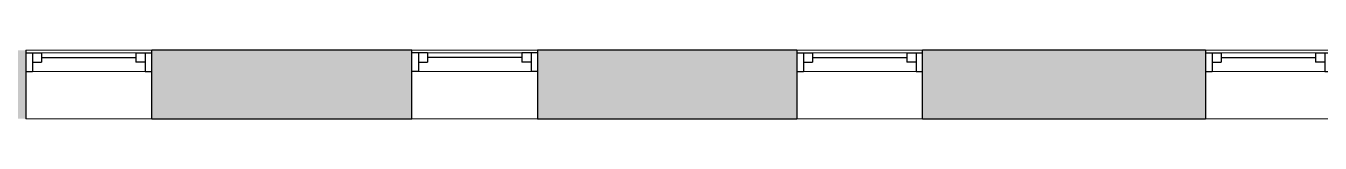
# Model space of a CAD drawing. Header units: inches. Extents: x -529 to 1015, y -2066 to -1239.
# Drawn here: x -45.9 to 201.1, y -1697.7 to -1684.7 of the extents above; entities that cross this region are included whole.
import ezdxf

# ---------------------------------------------------------------- set-up
doc = ezdxf.new("R2010")
doc.units = ezdxf.units.IN
doc.header["$MEASUREMENT"] = 0
for name, color, linetype, lineweight in [('A-GLAZ', 151, 'Continuous', 18), ('A-WALL', 113, 'Continuous', 18), ('A-WALL-PATT', 111, 'Continuous', 18)]:
    doc.layers.add(name, color=color, linetype=linetype, lineweight=lineweight)

# ---------------------------------------------------------------- blocks, each defined once
blk = doc.blocks.new('Window-Double-Hung - 24_ x 44_-5077948-FIRST FLOOR - DEMOLITION')
at = {"layer": 'A-GLAZ', "color": 8, "lineweight": 30}
for p, q in [((-12, 6.5), (-12, -6.5)), ((-12, 6), (-9, 6)), ((-10.75, 6), (-10.75, 2.5)), ((-9, 6), (-9, 4.25)), ((-9, 5.125), (9, 5.125)), ((9, 6), (12, 6)), ((9, 6), (9, 4.25)), ((10.75, 6), (10.75, 2.5)), ((12, -6.5), (12, 6.5)), ((-12, 2.5), (-10.75, 2.5)), ((-10.75, 4.25), (-9, 4.25)), ((10.75, 4.25), (9, 4.25)), ((10.75, 2.5), (12, 2.5))]:
    blk.add_line(p, q, dxfattribs=at)
at = {"layer": 'A-GLAZ'}
for p, q in [((12, 6.5), (-12, 6.5)), ((-12, -6.5), (12, -6.5))]:
    blk.add_line(p, q, dxfattribs=at)
at = {"layer": 'A-GLAZ', "lineweight": 9}
for p, q in [((-9, 6), (9, 6)), ((-10.75, 2.5), (10.75, 2.5))]:
    blk.add_line(p, q, dxfattribs=at)
blk = doc.blocks.new('Window-Double-Hung - 24_ x 44_-5956437-FIRST FLOOR - DEMOLITION')
at = {"layer": 'A-GLAZ', "color": 8, "lineweight": 30}
for p, q in [((-12, 6.5), (-12, -6.5)), ((-12, 6), (-9, 6)), ((-10.75, 6), (-10.75, 2.5)), ((-9, 6), (-9, 4.25)), ((-9, 5.125), (9, 5.125)), ((9, 6), (12, 6)), ((9, 6), (9, 4.25)), ((10.75, 6), (10.75, 2.5)), ((12, -6.5), (12, 6.5)), ((-12, 2.5), (-10.75, 2.5)), ((-10.75, 4.25), (-9, 4.25)), ((10.75, 4.25), (9, 4.25)), ((10.75, 2.5), (12, 2.5))]:
    blk.add_line(p, q, dxfattribs=at)
at = {"layer": 'A-GLAZ'}
for p, q in [((12, 6.5), (-12, 6.5)), ((-12, -6.5), (12, -6.5))]:
    blk.add_line(p, q, dxfattribs=at)
at = {"layer": 'A-GLAZ', "lineweight": 9}
for p, q in [((-9, 6), (9, 6)), ((-10.75, 2.5), (10.75, 2.5))]:
    blk.add_line(p, q, dxfattribs=at)
blk = doc.blocks.new('Window-Double-Hung - 24_ x 44_-5436741-FIRST FLOOR - DEMOLITION')
at = {"layer": 'A-GLAZ'}
for p, q in [((-12, 6.5), (12, 6.5)), ((12, -6.5), (-12, -6.5))]:
    blk.add_line(p, q, dxfattribs=at)
at = {"layer": 'A-GLAZ', "color": 8, "lineweight": 30}
for p, q in [((-12, -6.5), (-12, 6.5)), ((12, 6.5), (12, -6.5)), ((-12, -2.5), (-10.75, -2.5)), ((-10.75, -6), (-10.75, -2.5)), ((-10.75, -4.25), (-9, -4.25)), ((-9, -6), (-9, -4.25)), ((9, -6), (9, -4.25)), ((10.75, -4.25), (9, -4.25)), ((10.75, -2.5), (12, -2.5)), ((10.75, -6), (10.75, -2.5)), ((-12, -6), (-9, -6)), ((-9, -5.125), (9, -5.125)), ((9, -6), (12, -6))]:
    blk.add_line(p, q, dxfattribs=at)
at = {"layer": 'A-GLAZ', "lineweight": 9}
for p, q in [((-10.75, -2.5), (10.75, -2.5)), ((-9, -6), (9, -6))]:
    blk.add_line(p, q, dxfattribs=at)

msp = doc.modelspace()

# ---------------------------------------------------------------- hatches: boundary and pattern name
at = {"layer": 'A-WALL-PATT', "lineweight": 9}
h = msp.add_hatch(color=7, dxfattribs=at)
h.paths.add_polyline_path([(248.17, -1697.72), (248.17, -1684.72), (203.2, -1684.72), (203.2, -1697.72), (242.9, -1697.72)], flags=0)
h.paths.add_polyline_path([(179.2, -1697.72), (179.2, -1684.72), (125.2, -1684.72), (125.2, -1697.72)], flags=0)
h.paths.add_polyline_path([(101.2, -1697.72), (101.2, -1684.72), (51.74, -1684.72), (51.74, -1697.72)], flags=0)
h.paths.add_polyline_path([(-45.9, -1697.72), (-45.9, -1684.72), (-135.38, -1684.72), (-135.38, -1697.72), (-102.68, -1697.72)], flags=0)
h.paths.add_polyline_path([(27.74, -1697.72), (27.74, -1684.72), (-21.9, -1684.72), (-21.9, -1697.72)], flags=0)
h.paths.add_polyline_path([(-175.38, -1697.72), (-175.38, -1684.72), (-186.36, -1684.72), (-186.36, -1697.72), (-181.74, -1697.72)], flags=0)

# ---------------------------------------------------------------- linework, layer by layer
at = {"layer": 'A-WALL', "color": 8, "lineweight": 30}
for p, q in [((27.74, -1684.72), (-21.9, -1684.72)), ((101.2, -1684.72), (51.74, -1684.72)), ((179.2, -1684.72), (125.2, -1684.72)), ((-21.9, -1697.72), (27.74, -1697.72)), ((51.74, -1697.72), (101.2, -1697.72)), ((125.2, -1697.72), (179.2, -1697.72))]:
    msp.add_line(p, q, dxfattribs=at)

# ---------------------------------------------------------------- block references
at = {"layer": 'A-GLAZ'}
for name, p in [('Window-Double-Hung - 24_ x 44_-5956437-FIRST FLOOR - DEMOLITION', (-33.9, -1691.22)), ('Window-Double-Hung - 24_ x 44_-5077948-FIRST FLOOR - DEMOLITION', (113.2, -1691.22)), ('Window-Double-Hung - 24_ x 44_-5077948-FIRST FLOOR - DEMOLITION', (191.2, -1691.22))]:
    msp.add_blockref(name, p, dxfattribs=at)
at = {"layer": 'A-GLAZ', "rotation": 180}
msp.add_blockref('Window-Double-Hung - 24_ x 44_-5436741-FIRST FLOOR - DEMOLITION', (39.74, -1691.22), dxfattribs=at)

doc.saveas('drawing.dxf')
